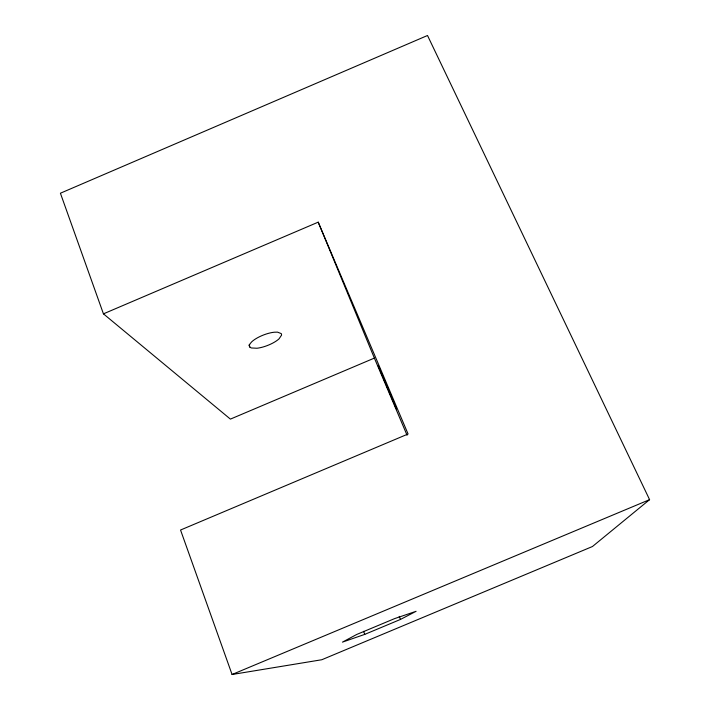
<?xml version="1.0" encoding="UTF-8"?>
<svg xmlns="http://www.w3.org/2000/svg" width="710" height="710" viewBox="0 0 710 710"><rect width="100%" height="100%" fill="white"/><g stroke="black" fill="none" stroke-linecap="round" stroke-linejoin="round"><path stroke-width="1.06" d="M649.588 499.654L592.468 546.514L321.799 659.741L232.072 674.5L180.544 530.024L408.081 433.996L318.213 222.159L103.438 313.847L60.412 193.218L427.509 35.5L649.588 499.654L232.072 674.5M400.467 619.439L416.104 611.301L394.689 618.579L356.642 634.5L342.442 642.133L364.771 634.376L400.467 619.439L399.233 616.378M318.213 222.159L374.374 358.097L230.404 419.113L103.438 313.847M249.769 347.021L251.278 347.962L256.976 348.246A17.2 5.618 -21.3 0 0 279.021 338.874L281.613 335.067L281.302 333.62L277.521 332.138L274.291 332.218A17.2 5.618 -21.3 0 0 251.739 341.803L250 343.835L249.325 345.619L249.769 347.021L248.97 344.971M374.374 358.097L407.07 435.248M363.573 631.305L364.771 634.376M378.608 366.6L378.297 365.916L396.553 409.058L378.608 366.6"/></g></svg>
